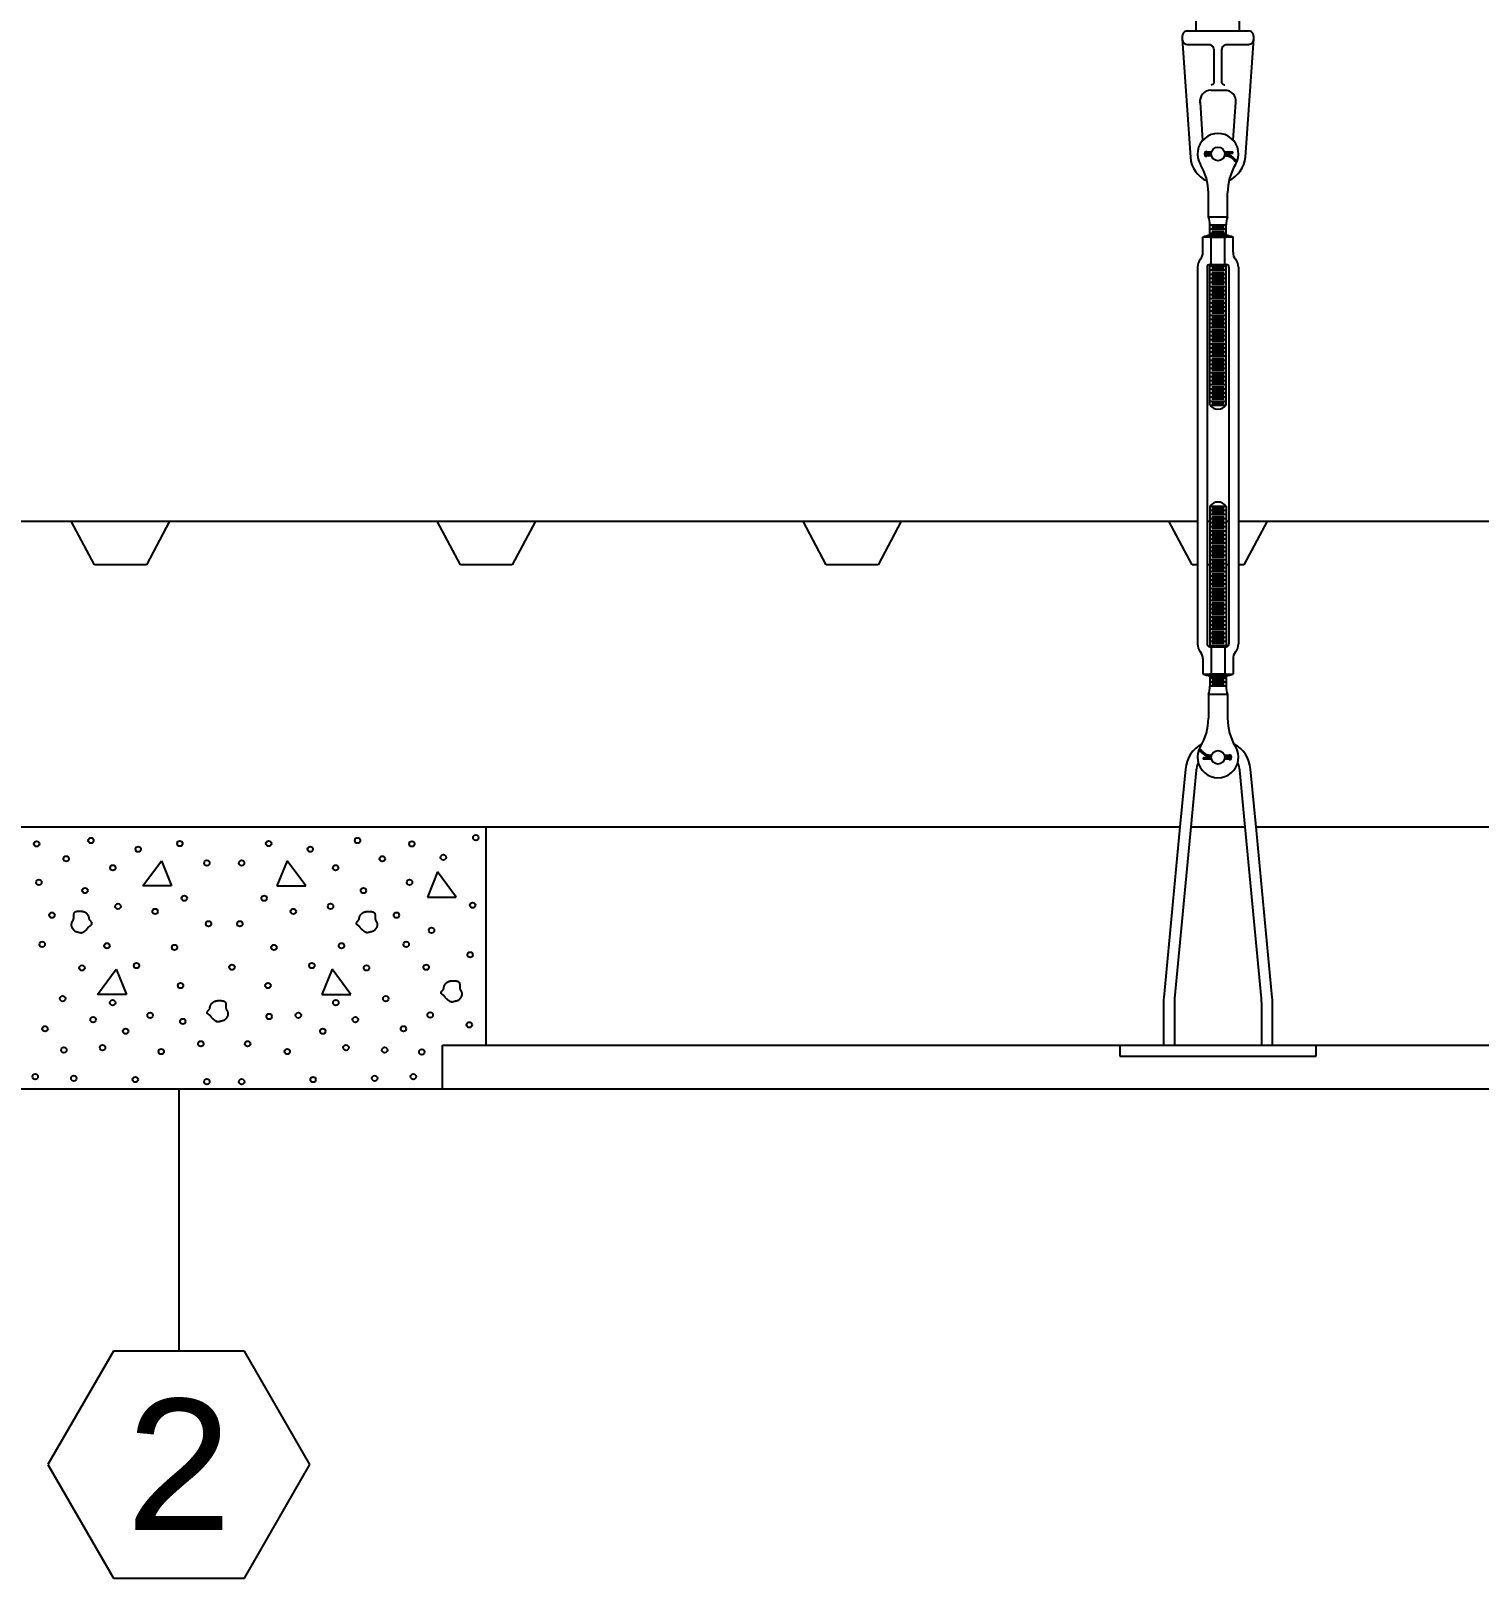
# Model space of a CAD drawing. Extents: x -13 to 326, y -81 to 129.
# Drawn here: x 88.9 to 155.2, y -81.4 to -10.5 of the extents above; entities that cross this region are included whole.
import ezdxf
from ezdxf.enums import TextEntityAlignment as Align

# ---------------------------------------------------------------- set-up
doc = ezdxf.new("R2010")
doc.units = 0
doc.header["$MEASUREMENT"] = 0
doc.layers.add('2', color=7, linetype='Continuous')
doc.styles.get("Standard").update_dxf_attribs({"font": 'monotxt.shx'})

msp = doc.modelspace()

# ---------------------------------------------------------------- linework, layer by layer
at = {"layer": '2', "color": 5, "linetype": 'Continuous'}
for p, q in [((142.269, -10.519), (142.271, 61.291)), ((144.249, -10.519), (144.252, 61.291)), ((141.666, -10.623), (141.645, -10.658)), ((141.692, -10.592), (141.666, -10.623)), ((141.723, -10.565), (141.692, -10.592)), ((141.758, -10.545), (141.723, -10.565)), ((141.795, -10.53), (141.758, -10.545)), ((141.831, -10.522), (141.795, -10.53)), ((141.867, -10.519), (141.831, -10.522)), ((141.867, -10.519), (144.651, -10.519)), ((144.723, -10.53), (144.651, -10.519)), ((144.76, -10.545), (144.723, -10.53)), ((144.794, -10.565), (144.76, -10.545)), ((144.826, -10.592), (144.794, -10.565)), ((144.852, -10.623), (144.826, -10.592)), ((144.873, -10.658), (144.852, -10.623)), ((141.631, -10.694), (141.62, -10.767)), ((141.62, -10.767), (141.62, -10.886)), ((141.62, -10.886), (141.622, -10.922)), ((141.62, -10.886), (141.996, -16.305)), ((141.622, -10.922), (141.631, -10.959)), ((141.645, -10.658), (141.631, -10.694)), ((141.631, -10.959), (141.645, -10.995)), ((141.645, -10.995), (141.666, -11.03)), ((141.666, -11.03), (141.692, -11.061)), ((141.692, -11.061), (141.723, -11.087)), ((141.723, -11.087), (141.758, -11.108)), ((141.758, -11.108), (141.795, -11.123)), ((141.795, -11.123), (141.867, -11.133)), ((141.867, -11.133), (142.826, -11.133)), ((142.826, -11.133), (142.862, -11.136)), ((142.862, -11.136), (142.898, -11.144)), ((142.898, -11.144), (142.935, -11.159)), ((142.935, -11.159), (142.97, -11.179)), ((142.97, -11.179), (143.001, -11.206)), ((143.001, -11.206), (143.027, -11.237)), ((143.027, -11.237), (143.048, -11.272)), ((143.048, -11.272), (143.062, -11.308)), ((143.062, -11.308), (143.073, -11.381)), ((143.447, -11.345), (143.456, -11.308)), ((143.456, -11.308), (143.47, -11.272)), ((143.47, -11.272), (143.491, -11.237)), ((143.491, -11.237), (143.517, -11.206)), ((143.517, -11.206), (143.548, -11.179)), ((143.548, -11.179), (143.583, -11.159)), ((143.583, -11.159), (143.62, -11.144)), ((143.62, -11.144), (143.692, -11.133)), ((143.692, -11.133), (144.651, -11.133)), ((144.515, -16.302), (144.898, -10.885)), ((144.651, -11.133), (144.686, -11.131)), ((144.686, -11.131), (144.723, -11.123)), ((144.723, -11.123), (144.76, -11.108)), ((144.76, -11.108), (144.794, -11.087)), ((144.794, -11.087), (144.826, -11.061)), ((144.826, -11.061), (144.852, -11.03)), ((144.852, -11.03), (144.873, -10.995)), ((144.887, -10.694), (144.873, -10.658)), ((144.873, -10.995), (144.887, -10.959)), ((144.895, -10.731), (144.887, -10.694)), ((144.887, -10.959), (144.898, -10.886)), ((144.898, -10.767), (144.895, -10.731)), ((144.898, -10.886), (144.898, -10.767)), ((143.073, -11.381), (143.073, -12.872)), ((143.445, -11.381), (143.447, -11.345)), ((143.445, -12.872), (143.445, -11.381)), ((142.933, -13.237), (143.586, -13.237)), ((142.986, -12.99), (142.949, -12.996)), ((143.004, -12.983), (142.986, -12.99)), ((143.021, -12.972), (143.004, -12.983)), ((143.037, -12.959), (143.021, -12.972)), ((143.05, -12.944), (143.037, -12.959)), ((143.061, -12.926), (143.05, -12.944)), ((143.068, -12.908), (143.061, -12.926)), ((143.072, -12.89), (143.068, -12.908)), ((143.073, -12.872), (143.072, -12.89)), ((143.45, -12.908), (143.445, -12.872)), ((143.457, -12.926), (143.45, -12.908)), ((143.468, -12.944), (143.457, -12.926)), ((143.481, -12.959), (143.468, -12.944)), ((143.496, -12.972), (143.481, -12.959)), ((143.514, -12.983), (143.496, -12.972)), ((143.532, -12.99), (143.514, -12.983)), ((143.55, -12.994), (143.532, -12.99)), ((143.569, -12.996), (143.55, -12.994)), ((142.443, -13.811), (142.443, -13.78)), ((142.443, -13.78), (142.56, -15.528)), ((143.959, -15.522), (144.079, -13.78)), ((142.75, -16.103), (142.951, -16.118)), ((142.951, -16.18), (142.75, -16.196)), ((142.755, -16.04), (142.964, -16.057)), ((142.964, -16.242), (142.755, -16.258)), ((143.56, -16.057), (143.935, -16.057)), ((143.573, -16.119), (143.935, -16.119)), ((143.935, -16.119), (143.935, -16.057)), ((144.053, -16.512), (144.107, -16.48)), ((142.824, -19.024), (142.824, -17.935)), ((143.699, -19.024), (143.699, -17.935)), ((142.824, -19.024), (143.699, -19.024)), ((142.887, -19.399), (143.637, -19.399)), ((142.887, -19.873), (142.887, -19.399)), ((142.887, -19.582), (143.637, -19.582)), ((142.887, -19.774), (143.637, -19.774)), ((142.981, -19.493), (143.543, -19.493)), ((142.981, -19.681), (143.543, -19.681)), ((143.637, -19.873), (143.637, -19.399)), ((143.949, -19.962), (142.574, -19.962)), ((142.574, -20.652), (142.574, -19.962)), ((143.637, -19.873), (142.887, -19.873)), ((142.887, -19.962), (143.637, -19.962)), ((142.949, -21.212), (142.949, -19.962)), ((143.574, -21.212), (143.574, -19.962)), ((143.949, -20.652), (143.949, -19.962)), ((142.887, -27.649), (142.887, -21.212)), ((142.887, -21.212), (143.637, -21.212)), ((143.637, -27.649), (143.637, -21.212)), ((142.324, -21.337), (142.324, -38.587)), ((142.762, -21.337), (142.762, -38.587)), ((142.887, -21.274), (143.637, -21.274)), ((142.887, -21.462), (143.637, -21.462)), ((142.887, -21.649), (143.637, -21.649)), ((142.887, -21.837), (143.637, -21.837)), ((142.981, -21.368), (143.543, -21.368)), ((142.981, -21.556), (143.543, -21.556)), ((142.981, -21.743), (143.543, -21.743)), ((142.981, -21.931), (143.543, -21.931)), ((143.762, -21.337), (143.762, -38.587)), ((144.199, -21.337), (144.199, -38.587)), ((142.887, -22.024), (143.637, -22.024)), ((142.887, -22.212), (143.637, -22.212)), ((142.887, -22.399), (143.637, -22.399)), ((142.887, -22.587), (143.637, -22.587)), ((142.981, -22.118), (143.543, -22.118)), ((142.981, -22.306), (143.543, -22.306)), ((142.981, -22.493), (143.543, -22.493)), ((142.887, -22.774), (143.637, -22.774)), ((142.887, -22.962), (143.637, -22.962)), ((142.887, -23.149), (143.637, -23.149)), ((142.887, -23.337), (143.637, -23.337)), ((142.981, -22.681), (143.543, -22.681)), ((142.981, -22.868), (143.543, -22.868)), ((142.981, -23.056), (143.543, -23.056)), ((142.981, -23.243), (143.543, -23.243)), ((142.887, -23.524), (143.637, -23.524)), ((142.887, -23.712), (143.637, -23.712)), ((142.887, -23.899), (143.637, -23.899)), ((142.981, -23.431), (143.543, -23.431)), ((142.981, -23.618), (143.543, -23.618)), ((142.981, -23.806), (143.543, -23.806)), ((142.981, -23.993), (143.543, -23.993)), ((142.887, -24.087), (143.637, -24.087)), ((142.887, -24.274), (143.637, -24.274)), ((142.887, -24.462), (143.637, -24.462)), ((142.887, -24.649), (143.637, -24.649)), ((142.981, -24.181), (143.543, -24.181)), ((142.981, -24.368), (143.543, -24.368)), ((142.981, -24.556), (143.543, -24.556)), ((142.981, -24.743), (143.543, -24.743)), ((142.887, -24.837), (143.637, -24.837)), ((142.887, -25.024), (143.637, -25.024)), ((142.887, -25.212), (143.637, -25.212)), ((142.887, -25.399), (143.637, -25.399)), ((142.981, -24.931), (143.543, -24.931)), ((142.981, -25.118), (143.543, -25.118)), ((142.981, -25.306), (143.543, -25.306)), ((142.981, -25.493), (143.543, -25.493)), ((142.887, -25.587), (143.637, -25.587)), ((142.887, -25.774), (143.637, -25.774)), ((142.887, -25.962), (143.637, -25.962)), ((142.887, -26.149), (143.637, -26.149)), ((142.981, -25.681), (143.543, -25.681)), ((142.981, -25.868), (143.543, -25.868)), ((142.981, -26.056), (143.543, -26.056)), ((142.887, -26.337), (143.637, -26.337)), ((142.887, -26.524), (143.637, -26.524)), ((142.887, -26.712), (143.637, -26.712)), ((142.887, -26.899), (143.637, -26.899)), ((142.981, -26.243), (143.543, -26.243)), ((142.981, -26.431), (143.543, -26.431)), ((142.981, -26.618), (143.543, -26.618)), ((142.981, -26.806), (143.543, -26.806)), ((142.887, -27.087), (143.637, -27.087)), ((142.887, -27.274), (143.637, -27.274)), ((142.887, -27.462), (143.637, -27.462)), ((142.981, -26.993), (143.543, -26.993)), ((142.981, -27.181), (143.543, -27.181)), ((142.981, -27.368), (143.543, -27.368)), ((142.981, -27.556), (143.543, -27.556)), ((142.887, -27.649), (143.637, -27.649)), ((142.887, -32.274), (142.887, -38.712)), ((142.887, -32.274), (143.637, -32.274)), ((142.887, -32.462), (143.637, -32.462)), ((142.981, -32.368), (143.543, -32.368)), ((142.981, -32.556), (143.543, -32.556)), ((143.637, -32.274), (143.637, -38.712)), ((77.199, -32.959), (142.324, -32.959)), ((91.824, -34.959), (90.762, -32.959)), ((95.262, -32.959), (94.199, -34.959)), ((108.574, -34.959), (107.512, -32.959)), ((112.012, -32.959), (110.949, -34.959)), ((125.324, -34.959), (124.262, -32.959)), ((128.762, -32.959), (127.699, -34.959)), ((142.074, -34.959), (141.012, -32.959)), ((142.762, -32.959), (142.887, -32.959)), ((142.887, -32.649), (143.637, -32.649)), ((142.887, -32.837), (143.637, -32.837)), ((142.887, -33.024), (143.637, -33.024)), ((142.887, -33.212), (143.637, -33.212)), ((142.981, -32.743), (143.543, -32.743)), ((142.981, -32.931), (143.543, -32.931)), ((142.981, -33.118), (143.543, -33.118)), ((143.637, -32.959), (143.762, -32.959)), ((144.199, -32.959), (212.074, -32.959)), ((145.512, -32.959), (144.449, -34.959)), ((142.887, -33.399), (143.637, -33.399)), ((142.887, -33.587), (143.637, -33.587)), ((142.887, -33.774), (143.637, -33.774)), ((142.887, -33.962), (143.637, -33.962)), ((142.981, -33.306), (143.543, -33.306)), ((142.981, -33.493), (143.543, -33.493)), ((142.981, -33.681), (143.543, -33.681)), ((142.981, -33.868), (143.543, -33.868)), ((142.887, -34.149), (143.637, -34.149)), ((142.887, -34.337), (143.637, -34.337)), ((142.887, -34.524), (143.637, -34.524)), ((142.981, -34.056), (143.543, -34.056)), ((142.981, -34.243), (143.543, -34.243)), ((142.981, -34.431), (143.543, -34.431)), ((142.981, -34.618), (143.543, -34.618)), ((94.199, -34.959), (91.824, -34.959)), ((110.949, -34.959), (108.574, -34.959)), ((127.699, -34.959), (125.324, -34.959)), ((142.324, -34.959), (142.074, -34.959)), ((142.887, -34.962), (142.762, -34.962)), ((142.887, -34.712), (143.637, -34.712)), ((142.887, -34.899), (143.637, -34.899)), ((142.887, -35.087), (143.637, -35.087)), ((142.887, -35.274), (143.637, -35.274)), ((142.981, -34.806), (143.543, -34.806)), ((142.981, -34.993), (143.543, -34.993)), ((142.981, -35.181), (143.543, -35.181)), ((142.981, -35.368), (143.543, -35.368)), ((143.762, -34.962), (143.637, -34.962)), ((144.449, -34.959), (144.199, -34.959)), ((142.887, -35.462), (143.637, -35.462)), ((142.887, -35.649), (143.637, -35.649)), ((142.887, -35.837), (143.637, -35.837)), ((142.887, -36.024), (143.637, -36.024)), ((142.981, -35.556), (143.543, -35.556)), ((142.981, -35.743), (143.543, -35.743)), ((142.981, -35.931), (143.543, -35.931)), ((142.981, -36.118), (143.543, -36.118)), ((142.887, -36.212), (143.637, -36.212)), ((142.887, -36.399), (143.637, -36.399)), ((142.887, -36.587), (143.637, -36.587)), ((142.887, -36.774), (143.637, -36.774)), ((142.981, -36.306), (143.543, -36.306)), ((142.981, -36.493), (143.543, -36.493)), ((142.981, -36.681), (143.543, -36.681)), ((142.887, -36.962), (143.637, -36.962)), ((142.887, -37.149), (143.637, -37.149)), ((142.887, -37.337), (143.637, -37.337)), ((142.887, -37.524), (143.637, -37.524)), ((142.981, -36.868), (143.543, -36.868)), ((142.981, -37.056), (143.543, -37.056)), ((142.981, -37.243), (143.543, -37.243)), ((142.981, -37.431), (143.543, -37.431)), ((142.887, -37.712), (143.637, -37.712)), ((142.887, -37.899), (143.637, -37.899)), ((142.887, -38.087), (143.637, -38.087)), ((142.981, -37.618), (143.543, -37.618)), ((142.981, -37.806), (143.543, -37.806)), ((142.981, -37.993), (143.543, -37.993)), ((142.981, -38.181), (143.543, -38.181)), ((142.887, -38.274), (143.637, -38.274)), ((142.887, -38.462), (143.637, -38.462)), ((142.887, -38.649), (143.637, -38.649)), ((142.887, -38.712), (143.637, -38.712)), ((142.949, -38.712), (142.949, -39.962)), ((142.981, -38.368), (143.543, -38.368)), ((142.981, -38.556), (143.543, -38.556)), ((143.574, -38.712), (143.574, -39.962)), ((142.574, -39.272), (142.574, -39.962)), ((143.949, -39.272), (143.949, -39.962)), ((142.574, -39.962), (143.949, -39.962)), ((143.637, -39.962), (142.887, -39.962)), ((142.887, -40.051), (142.887, -40.524)), ((142.887, -40.051), (143.637, -40.051)), ((143.637, -40.149), (142.887, -40.149)), ((143.637, -40.342), (142.887, -40.342)), ((143.543, -40.243), (142.981, -40.243)), ((143.637, -40.051), (143.637, -40.524)), ((142.824, -40.899), (142.824, -41.989)), ((143.699, -40.899), (142.824, -40.899)), ((143.637, -40.524), (142.887, -40.524)), ((143.543, -40.431), (142.981, -40.431)), ((143.699, -40.899), (143.699, -41.989)), ((142.471, -43.412), (142.417, -43.443)), ((142.951, -43.805), (142.589, -43.805)), ((142.589, -43.805), (142.589, -43.867)), ((142.964, -43.867), (142.589, -43.867)), ((143.56, -43.682), (143.769, -43.665)), ((143.769, -43.883), (143.56, -43.867)), ((143.573, -43.743), (143.774, -43.728)), ((143.774, -43.821), (143.573, -43.805)), ((141.77, -44.323), (141.52, -46.965)), ((142.268, -44.37), (142.022, -46.965)), ((144.505, -46.965), (144.259, -44.37)), ((145.007, -46.965), (144.757, -44.323)), ((78.007, -46.962), (141.52, -46.962)), ((109.763, -56.962), (109.763, -46.962)), ((141.52, -46.965), (140.779, -54.776)), ((142.022, -46.965), (141.277, -54.823)), ((142.022, -46.962), (144.505, -46.962)), ((145.25, -54.823), (144.505, -46.965)), ((145.007, -46.962), (211.27, -46.962)), ((145.748, -54.776), (145.007, -46.965)), ((94.034, -49.658), (94.885, -48.509)), ((94.885, -48.509), (95.355, -49.658)), ((100.642, -48.509), (100.171, -49.658)), ((101.493, -49.658), (100.642, -48.509)), ((107.532, -49.023), (107.062, -50.172)), ((108.384, -50.172), (107.532, -49.023)), ((95.355, -49.658), (94.034, -49.658)), ((100.171, -49.658), (101.493, -49.658)), ((107.062, -50.172), (108.384, -50.172)), ((91.968, -54.632), (92.819, -53.482)), ((92.819, -53.482), (93.289, -54.632)), ((102.708, -53.482), (102.237, -54.632)), ((103.559, -54.632), (102.708, -53.482)), ((93.289, -54.632), (91.968, -54.632)), ((102.237, -54.632), (103.559, -54.632)), ((140.763, -55.106), (140.763, -56.965)), ((141.263, -55.106), (141.263, -56.965)), ((145.263, -56.965), (145.263, -55.106)), ((145.763, -56.965), (145.763, -55.106)), ((107.763, -56.962), (159.763, -56.962)), ((107.763, -58.962), (107.763, -56.962)), ((138.763, -56.965), (138.763, -57.465)), ((147.763, -57.465), (147.763, -56.965)), ((138.763, -57.465), (147.763, -57.465)), ((25.763, -58.962), (313.763, -58.962)), ((95.686, -58.962), (95.686, -70.962)), ((92.686, -70.962), (89.686, -76.158)), ((98.686, -70.962), (92.686, -70.962)), ((101.686, -76.158), (98.686, -70.962)), ((89.686, -76.158), (92.686, -81.354)), ((98.686, -81.354), (101.686, -76.158)), ((92.686, -81.354), (98.686, -81.354))]:
    msp.add_line(p, q, dxfattribs=at)
for points in [[(91.596, -51.222), (91.593, -51.205, 0.004785), (91.591, -51.187, 0.004913), (91.588, -51.17, 0.005179), (91.585, -51.154, 0.005594), (91.581, -51.138, 0.005983), (91.578, -51.122, 0.006362), (91.573, -51.106, 0.006756), (91.569, -51.092, 0.00718), (91.564, -51.077, 0.007603), (91.559, -51.063, 0.008039), (91.553, -51.049, 0.008471), (91.548, -51.036, 0.00891), (91.541, -51.023, 0.009333), (91.534, -51.011, 0.00975), (91.527, -50.999, 0.010138), (91.52, -50.987, 0.010509), (91.512, -50.976, 0.010826), (91.503, -50.965, 0.011103), (91.495, -50.955, 0.011341), (91.485, -50.945, 0.011564), (91.475, -50.935, 0.011551), (91.465, -50.926, 0.011336), (91.454, -50.918, 0.011036), (91.443, -50.909, 0.010634), (91.432, -50.902, 0.010268), (91.42, -50.894, 0.009897), (91.408, -50.887, 0.009544), (91.395, -50.881, 0.009179), (91.382, -50.875, 0.008841), (91.368, -50.869, 0.008503), (91.355, -50.864, 0.008191), (91.341, -50.859, 0.007883), (91.326, -50.854, 0.007603), (91.312, -50.85, 0.007329), (91.297, -50.846, 0.007081), (91.282, -50.843, 0.006841), (91.267, -50.84, 0.006626), (91.251, -50.837, 0.006419), (91.236, -50.835, 0.006236), (91.22, -50.833, 0.006061), (91.204, -50.832, 0.005907), (91.188, -50.831, 0.005763), (91.172, -50.83, 0.005637), (91.156, -50.829, 0.005521), (91.139, -50.829, 0.005421), (91.123, -50.83, 0.005329), (91.106, -50.83, 0.005258), (91.09, -50.831, 0.005201), (91.073, -50.833, 0.00514), (91.057, -50.834, 0.005062), (91.04, -50.836, 0.005083), (91.024, -50.839, 0.005221), (91.008, -50.842, 0.006031), (90.992, -50.845, 0.007829), (90.976, -50.848, 0.009649), (90.961, -50.853, 0.011932), (90.946, -50.858, 0.014416), (90.932, -50.863, 0.017553), (90.92, -50.87, 0.021223), (90.908, -50.877, 0.025951), (90.898, -50.885, 0.03001), (90.889, -50.894, 0.033019), (90.881, -50.905, 0.032883), (90.875, -50.916, 0.029027), (90.87, -50.928, 0.025269), (90.866, -50.941, 0.021469), (90.863, -50.954, 0.017986), (90.86, -50.968, 0.014521), (90.859, -50.983, 0.011672), (90.858, -50.998, 0.008962), (90.857, -51.014, 0.006754), (90.857, -51.03, 0.004559), (90.857, -51.046, 0.002745), (90.857, -51.062, 0.000833), (90.857, -51.079, -0.000805), (90.857, -51.095, -0.002637), (90.857, -51.112, -0.004312), (90.856, -51.128, -0.006297), (90.855, -51.144, -0.008122), (90.854, -51.16, -0.010228), (90.851, -51.176, -0.012587), (90.848, -51.191, -0.01574), (90.844, -51.206, -0.017251), (90.839, -51.22, -0.017002), (90.833, -51.234, -0.015078), (90.827, -51.247, -0.010869), (90.82, -51.26, -0.007364), (90.812, -51.273, -0.003739), (90.805, -51.286, -0.000502), (90.798, -51.299, 0.003172), (90.79, -51.312, 0.006628), (90.784, -51.325, 0.010722), (90.778, -51.339, 0.013226), (90.772, -51.353, 0.014832), (90.768, -51.367, 0.015088), (90.764, -51.382, 0.014292), (90.762, -51.397, 0.013883), (90.76, -51.412, 0.013764), (90.759, -51.427, 0.013686), (90.758, -51.443, 0.013657), (90.759, -51.458, 0.013745), (90.76, -51.473, 0.013963), (90.763, -51.488, 0.014224), (90.766, -51.503, 0.014554), (90.77, -51.518, 0.015101), (90.775, -51.532, 0.015976), (90.78, -51.546, 0.015668), (90.787, -51.559, 0.013866), (90.794, -51.572, 0.011842), (90.802, -51.585, 0.009091), (90.81, -51.597, 0.00656), (90.818, -51.61, 0.003629), (90.827, -51.622, 0.001959), (90.835, -51.634, 0.001108), (90.844, -51.646, 0.001572), (90.853, -51.658, 0.00347), (90.862, -51.67, 0.004668), (90.871, -51.682, 0.005443), (90.881, -51.693, 0.007694), (90.891, -51.704, 0.01221), (90.901, -51.715, 0.017137), (90.912, -51.724, 0.023974), (90.924, -51.732, 0.025959), (90.937, -51.739, 0.022284), (90.95, -51.745, 0.018818), (90.964, -51.75, 0.015063), (90.978, -51.754, 0.011683), (90.993, -51.758, 0.008014), (91.008, -51.761, 0.004976), (91.023, -51.765, 0.00181), (91.038, -51.768, -0.001224), (91.053, -51.771, -0.004947), (91.068, -51.775, -0.006053), (91.083, -51.779, -0.004853), (91.098, -51.783, -0.003013), (91.113, -51.788, -0.000016), (91.127, -51.792, 0.002521), (91.142, -51.796, 0.00528), (91.156, -51.8, 0.007878), (91.17, -51.803, 0.010941), (91.185, -51.805, 0.014094), (91.199, -51.806, 0.017981), (91.213, -51.807, 0.020233), (91.227, -51.806, 0.021055), (91.24, -51.803, 0.020457), (91.254, -51.8, 0.018422), (91.268, -51.796, 0.016727), (91.281, -51.791, 0.015121), (91.295, -51.785, 0.013622), (91.308, -51.778, 0.012038), (91.321, -51.771, 0.010686), (91.334, -51.762, 0.009342), (91.347, -51.754, 0.008202), (91.359, -51.744, 0.007044), (91.372, -51.735, 0.006083), (91.384, -51.725, 0.005098), (91.397, -51.715, 0.004237), (91.409, -51.704, 0.003276), (91.421, -51.694, 0.002582), (91.432, -51.683, 0.001962), (91.444, -51.673, 0.000895), (91.455, -51.662, -0.000947), (91.467, -51.652, 0.001004), (91.478, -51.642, 0.007533), (91.488, -51.631, 0.013881), (91.498, -51.62, 0.021241), (91.506, -51.608, 0.018761), (91.514, -51.596, 0.006753), (91.522, -51.583, -0.002565), (91.53, -51.571, -0.012008), (91.539, -51.559, -0.015872), (91.549, -51.548, -0.014536), (91.559, -51.537, -0.013302), (91.57, -51.527, -0.011978), (91.581, -51.517, -0.010661), (91.593, -51.508, -0.009179), (91.606, -51.498, -0.006686), (91.619, -51.489, -0.00297), (91.632, -51.48, 0.000284), (91.645, -51.471, 0.004153), (91.658, -51.461, 0.007845), (91.669, -51.452, 0.012498), (91.68, -51.442, 0.01805), (91.689, -51.432, 0.025988), (91.696, -51.422, 0.033213), (91.702, -51.411, 0.038945), (91.705, -51.4, 0.042043), (91.707, -51.389, 0.041098), (91.707, -51.377, 0.037039), (91.705, -51.364, 0.031405), (91.701, -51.352, 0.029902), (91.696, -51.339, 0.029417), (91.688, -51.325, 0.018987), (91.68, -51.311, 0.006842), (91.672, -51.299, 0.021033), (91.658, -51.283, 0.026686), (91.633, -51.257, 0.010564), (91.597, -51.222, 0.005181)], [(103.931, -51.222), (103.933, -51.205, -0.004785), (103.936, -51.187, -0.004913), (103.939, -51.17, -0.005179), (103.942, -51.154, -0.005594), (103.945, -51.138, -0.005983), (103.949, -51.122, -0.006362), (103.953, -51.106, -0.006756), (103.958, -51.092, -0.00718), (103.963, -51.077, -0.007603), (103.968, -51.063, -0.008039), (103.973, -51.049, -0.008471), (103.979, -51.036, -0.00891), (103.986, -51.023, -0.009333), (103.992, -51.011, -0.00975), (103.999, -50.999, -0.010138), (104.007, -50.987, -0.010509), (104.015, -50.976, -0.010826), (104.023, -50.965, -0.011103), (104.032, -50.955, -0.011341), (104.041, -50.945, -0.011564), (104.051, -50.935, -0.011551), (104.062, -50.926, -0.011336), (104.072, -50.918, -0.011036), (104.083, -50.909, -0.010634), (104.095, -50.902, -0.010268), (104.107, -50.894, -0.009897), (104.119, -50.887, -0.009544), (104.132, -50.881, -0.009179), (104.145, -50.875, -0.008841), (104.158, -50.869, -0.008503), (104.172, -50.864, -0.008191), (104.186, -50.859, -0.007883), (104.2, -50.854, -0.007603), (104.215, -50.85, -0.007329), (104.23, -50.846, -0.007081), (104.245, -50.843, -0.006841), (104.26, -50.84, -0.006626), (104.275, -50.837, -0.006419), (104.291, -50.835, -0.006236), (104.307, -50.833, -0.006061), (104.323, -50.832, -0.005907), (104.339, -50.831, -0.005763), (104.355, -50.83, -0.005637), (104.371, -50.829, -0.005521), (104.387, -50.829, -0.005421), (104.404, -50.83, -0.005329), (104.42, -50.83, -0.005258), (104.437, -50.831, -0.005201), (104.453, -50.833, -0.00514), (104.47, -50.834, -0.005062), (104.486, -50.836, -0.005083), (104.503, -50.839, -0.005221), (104.519, -50.842, -0.006031), (104.535, -50.845, -0.007829), (104.551, -50.848, -0.009649), (104.566, -50.853, -0.011932), (104.581, -50.858, -0.014416), (104.594, -50.863, -0.017553), (104.607, -50.87, -0.021223), (104.619, -50.877, -0.025951), (104.629, -50.885, -0.03001), (104.638, -50.894, -0.033019), (104.645, -50.905, -0.032883), (104.652, -50.916, -0.029027), (104.657, -50.928, -0.025269), (104.661, -50.941, -0.021469), (104.664, -50.954, -0.017986), (104.666, -50.968, -0.014521), (104.668, -50.983, -0.011672), (104.669, -50.998, -0.008962), (104.67, -51.014, -0.006754), (104.67, -51.03, -0.004559), (104.67, -51.046, -0.002745), (104.67, -51.062, -0.000833), (104.67, -51.079, 0.000805), (104.67, -51.095, 0.002637), (104.67, -51.112, 0.004312), (104.67, -51.128, 0.006297), (104.671, -51.144, 0.008122), (104.673, -51.16, 0.010228), (104.675, -51.176, 0.012587), (104.678, -51.191, 0.01574), (104.683, -51.206, 0.017251), (104.688, -51.22, 0.017002), (104.693, -51.234, 0.015078), (104.7, -51.247, 0.010869), (104.707, -51.26, 0.007364), (104.714, -51.273, 0.003739), (104.722, -51.286, 0.000502), (104.729, -51.299, -0.003172), (104.736, -51.312, -0.006628), (104.743, -51.325, -0.010722), (104.749, -51.339, -0.013226), (104.754, -51.353, -0.014832), (104.759, -51.367, -0.015088), (104.762, -51.382, -0.014292), (104.765, -51.397, -0.013883), (104.767, -51.412, -0.013764), (104.768, -51.427, -0.013686), (104.768, -51.443, -0.013657), (104.768, -51.458, -0.013745), (104.766, -51.473, -0.013963), (104.764, -51.488, -0.014224), (104.761, -51.503, -0.014554), (104.757, -51.518, -0.015101), (104.752, -51.532, -0.015976), (104.746, -51.546, -0.015668), (104.74, -51.559, -0.013866), (104.733, -51.572, -0.011842), (104.725, -51.585, -0.009091), (104.717, -51.597, -0.00656), (104.708, -51.61, -0.003629), (104.7, -51.622, -0.001959), (104.691, -51.634, -0.001108), (104.683, -51.646, -0.001572), (104.674, -51.658, -0.00347), (104.665, -51.67, -0.004668), (104.656, -51.682, -0.005443), (104.646, -51.693, -0.007694), (104.636, -51.704, -0.01221), (104.626, -51.715, -0.017137), (104.614, -51.724, -0.023974), (104.602, -51.732, -0.025959), (104.59, -51.739, -0.022284), (104.576, -51.745, -0.018818), (104.563, -51.75, -0.015063), (104.548, -51.754, -0.011683), (104.534, -51.758, -0.008014), (104.519, -51.761, -0.004976), (104.504, -51.765, -0.00181), (104.489, -51.768, 0.001224), (104.474, -51.771, 0.004947), (104.459, -51.775, 0.006053), (104.444, -51.779, 0.004853), (104.429, -51.783, 0.003013), (104.414, -51.788, 0.000016), (104.399, -51.792, -0.002521), (104.385, -51.796, -0.00528), (104.371, -51.8, -0.007878), (104.356, -51.803, -0.010941), (104.342, -51.805, -0.014094), (104.328, -51.806, -0.017981), (104.314, -51.807, -0.020233), (104.3, -51.806, -0.021055), (104.286, -51.803, -0.020457), (104.273, -51.8, -0.018422), (104.259, -51.796, -0.016727), (104.246, -51.791, -0.015121), (104.232, -51.785, -0.013622), (104.219, -51.778, -0.012038), (104.206, -51.771, -0.010686), (104.193, -51.762, -0.009342), (104.18, -51.754, -0.008202), (104.167, -51.744, -0.007044), (104.155, -51.735, -0.006083), (104.142, -51.725, -0.005098), (104.13, -51.715, -0.004237), (104.118, -51.704, -0.003276), (104.106, -51.694, -0.002582), (104.094, -51.683, -0.001962), (104.083, -51.673, -0.000895), (104.071, -51.662, 0.000947), (104.06, -51.652, -0.001004), (104.049, -51.642, -0.007533), (104.039, -51.631, -0.013881), (104.029, -51.62, -0.021241), (104.02, -51.608, -0.018761), (104.012, -51.596, -0.006753), (104.005, -51.583, 0.002565), (103.996, -51.571, 0.012008), (103.987, -51.559, 0.015872), (103.978, -51.548, 0.014536), (103.968, -51.537, 0.013302), (103.957, -51.527, 0.011978), (103.945, -51.517, 0.010661), (103.933, -51.508, 0.009179), (103.921, -51.498, 0.006686), (103.907, -51.489, 0.00297), (103.894, -51.48, -0.000284), (103.881, -51.471, -0.004153), (103.869, -51.461, -0.007845), (103.858, -51.452, -0.012498), (103.847, -51.442, -0.01805), (103.838, -51.432, -0.025988), (103.831, -51.422, -0.033213), (103.825, -51.411, -0.038945), (103.822, -51.4, -0.042043), (103.82, -51.389, -0.041098), (103.82, -51.377, -0.037039), (103.822, -51.364, -0.031405), (103.826, -51.352, -0.029902), (103.831, -51.339, -0.029417), (103.839, -51.325, -0.018987), (103.847, -51.311, -0.006842), (103.855, -51.299, -0.021033), (103.869, -51.283, -0.026686), (103.894, -51.257, -0.010564), (103.93, -51.222, -0.005181)], [(107.806, -54.397), (107.808, -54.379, -0.004785), (107.81, -54.362, -0.004913), (107.813, -54.345, -0.005179), (107.816, -54.329, -0.005594), (107.82, -54.312, -0.005983), (107.824, -54.297, -0.006362), (107.828, -54.281, -0.006756), (107.832, -54.266, -0.00718), (107.837, -54.252, -0.007603), (107.842, -54.238, -0.008039), (107.848, -54.224, -0.008471), (107.854, -54.211, -0.00891), (107.86, -54.198, -0.009333), (107.867, -54.185, -0.00975), (107.874, -54.173, -0.010138), (107.881, -54.162, -0.010509), (107.889, -54.151, -0.010826), (107.898, -54.14, -0.011103), (107.907, -54.13, -0.011341), (107.916, -54.12, -0.011564), (107.926, -54.11, -0.011551), (107.936, -54.101, -0.011336), (107.947, -54.092, -0.011036), (107.958, -54.084, -0.010634), (107.969, -54.076, -0.010268), (107.981, -54.069, -0.009897), (107.994, -54.062, -0.009544), (108.006, -54.056, -0.009179), (108.019, -54.049, -0.008841), (108.033, -54.044, -0.008503), (108.046, -54.038, -0.008191), (108.06, -54.033, -0.007883), (108.075, -54.029, -0.007603), (108.089, -54.025, -0.007329), (108.104, -54.021, -0.007081), (108.119, -54.018, -0.006841), (108.134, -54.015, -0.006626), (108.15, -54.012, -0.006419), (108.165, -54.01, -0.006236), (108.181, -54.008, -0.006061), (108.197, -54.007, -0.005907), (108.213, -54.005, -0.005763), (108.229, -54.005, -0.005637), (108.246, -54.004, -0.005521), (108.262, -54.004, -0.005421), (108.278, -54.005, -0.005329), (108.295, -54.005, -0.005258), (108.311, -54.006, -0.005201), (108.328, -54.008, -0.00514), (108.344, -54.009, -0.005062), (108.361, -54.011, -0.005083), (108.377, -54.014, -0.005221), (108.394, -54.016, -0.006031), (108.41, -54.02, -0.007829), (108.425, -54.023, -0.009649), (108.441, -54.027, -0.011932), (108.455, -54.032, -0.014416), (108.469, -54.038, -0.017553), (108.481, -54.044, -0.021223), (108.493, -54.052, -0.025951), (108.503, -54.06, -0.03001), (108.512, -54.069, -0.033019), (108.52, -54.079, -0.032883), (108.526, -54.091, -0.029027), (108.531, -54.103, -0.025269), (108.535, -54.115, -0.021469), (108.538, -54.129, -0.017986), (108.541, -54.143, -0.014521), (108.542, -54.158, -0.011672), (108.543, -54.173, -0.008962), (108.544, -54.189, -0.006754), (108.544, -54.205, -0.004559), (108.544, -54.221, -0.002745), (108.544, -54.237, -0.000833), (108.544, -54.254, 0.000805), (108.544, -54.27, 0.002637), (108.544, -54.287, 0.004312), (108.545, -54.303, 0.006297), (108.546, -54.319, 0.008122), (108.547, -54.335, 0.010228), (108.55, -54.351, 0.012587), (108.553, -54.366, 0.01574), (108.557, -54.381, 0.017251), (108.562, -54.395, 0.017002), (108.568, -54.408, 0.015078), (108.574, -54.422, 0.010869), (108.581, -54.435, 0.007364), (108.589, -54.448, 0.003739), (108.596, -54.461, 0.000502), (108.604, -54.473, -0.003172), (108.611, -54.486, -0.006628), (108.617, -54.5, -0.010722), (108.623, -54.513, -0.013226), (108.629, -54.527, -0.014832), (108.633, -54.542, -0.015088), (108.637, -54.557, -0.014292), (108.64, -54.572, -0.013883), (108.641, -54.587, -0.013764), (108.643, -54.602, -0.013686), (108.643, -54.618, -0.013657), (108.642, -54.633, -0.013745), (108.641, -54.648, -0.013963), (108.639, -54.663, -0.014224), (108.635, -54.678, -0.014554), (108.631, -54.693, -0.015101), (108.627, -54.707, -0.015976), (108.621, -54.721, -0.015668), (108.614, -54.734, -0.013866), (108.607, -54.747, -0.011842), (108.599, -54.76, -0.009091), (108.591, -54.772, -0.00656), (108.583, -54.785, -0.003629), (108.574, -54.797, -0.001959), (108.566, -54.809, -0.001108), (108.557, -54.821, -0.001572), (108.548, -54.833, -0.00347), (108.539, -54.845, -0.004668), (108.53, -54.856, -0.005443), (108.521, -54.868, -0.007694), (108.511, -54.879, -0.01221), (108.5, -54.89, -0.017137), (108.489, -54.899, -0.023974), (108.477, -54.907, -0.025959), (108.464, -54.914, -0.022284), (108.451, -54.92, -0.018818), (108.437, -54.925, -0.015063), (108.423, -54.929, -0.011683), (108.408, -54.933, -0.008014), (108.393, -54.936, -0.004976), (108.378, -54.939, -0.00181), (108.363, -54.943, 0.001224), (108.348, -54.946, 0.004947), (108.333, -54.95, 0.006053), (108.318, -54.954, 0.004853), (108.303, -54.958, 0.003013), (108.289, -54.963, 0.000016), (108.274, -54.967, -0.002521), (108.259, -54.971, -0.00528), (108.245, -54.975, -0.007878), (108.231, -54.978, -0.010941), (108.217, -54.98, -0.014094), (108.202, -54.981, -0.017981), (108.188, -54.981, -0.020233), (108.174, -54.98, -0.021055), (108.161, -54.978, -0.020457), (108.147, -54.975, -0.018422), (108.133, -54.971, -0.016727), (108.12, -54.966, -0.015121), (108.107, -54.96, -0.013622), (108.093, -54.953, -0.012038), (108.08, -54.945, -0.010686), (108.067, -54.937, -0.009342), (108.055, -54.929, -0.008202), (108.042, -54.919, -0.007044), (108.029, -54.91, -0.006083), (108.017, -54.9, -0.005098), (108.005, -54.89, -0.004237), (107.993, -54.879, -0.003276), (107.981, -54.869, -0.002582), (107.969, -54.858, -0.001962), (107.957, -54.848, -0.000895), (107.946, -54.837, 0.000947), (107.934, -54.827, -0.001004), (107.923, -54.817, -0.007533), (107.913, -54.806, -0.013881), (107.904, -54.795, -0.021241), (107.895, -54.783, -0.018761), (107.887, -54.77, -0.006753), (107.879, -54.758, 0.002565), (107.871, -54.745, 0.012008), (107.862, -54.734, 0.015872), (107.852, -54.723, 0.014536), (107.842, -54.712, 0.013302), (107.831, -54.702, 0.011978), (107.82, -54.692, 0.010661), (107.808, -54.683, 0.009179), (107.795, -54.673, 0.006686), (107.782, -54.664, 0.00297), (107.769, -54.655, -0.000284), (107.756, -54.646, -0.004153), (107.744, -54.636, -0.007845), (107.732, -54.627, -0.012498), (107.722, -54.617, -0.01805), (107.712, -54.607, -0.025988), (107.705, -54.597, -0.033213), (107.7, -54.586, -0.038945), (107.696, -54.575, -0.042043), (107.694, -54.564, -0.041098), (107.695, -54.552, -0.037039), (107.697, -54.539, -0.031405), (107.7, -54.527, -0.029902), (107.706, -54.513, -0.029417), (107.713, -54.499, -0.018987), (107.721, -54.486, -0.006842), (107.729, -54.474, -0.021033), (107.743, -54.458, -0.026686), (107.769, -54.432, -0.010564), (107.804, -54.397, -0.005181)], [(97.096, -55.304), (97.099, -55.286, -0.004785), (97.101, -55.269, -0.004913), (97.104, -55.252, -0.005179), (97.107, -55.235, -0.005594), (97.111, -55.219, -0.005983), (97.114, -55.204, -0.006362), (97.118, -55.188, -0.006756), (97.123, -55.173, -0.00718), (97.128, -55.159, -0.007603), (97.133, -55.145, -0.008039), (97.138, -55.131, -0.008471), (97.144, -55.118, -0.00891), (97.151, -55.105, -0.009333), (97.157, -55.092, -0.00975), (97.165, -55.08, -0.010138), (97.172, -55.069, -0.010509), (97.18, -55.058, -0.010826), (97.189, -55.047, -0.011103), (97.197, -55.036, -0.011341), (97.207, -55.027, -0.011564), (97.216, -55.017, -0.011551), (97.227, -55.008, -0.011336), (97.237, -54.999, -0.011036), (97.249, -54.991, -0.010634), (97.26, -54.983, -0.010268), (97.272, -54.976, -0.009897), (97.284, -54.969, -0.009544), (97.297, -54.963, -0.009179), (97.31, -54.956, -0.008841), (97.324, -54.951, -0.008503), (97.337, -54.945, -0.008191), (97.351, -54.94, -0.007883), (97.366, -54.936, -0.007603), (97.38, -54.932, -0.007329), (97.395, -54.928, -0.007081), (97.41, -54.925, -0.006841), (97.425, -54.922, -0.006626), (97.441, -54.919, -0.006419), (97.456, -54.917, -0.006236), (97.472, -54.915, -0.006061), (97.488, -54.913, -0.005907), (97.504, -54.912, -0.005763), (97.52, -54.912, -0.005637), (97.536, -54.911, -0.005521), (97.553, -54.911, -0.005421), (97.569, -54.911, -0.005329), (97.586, -54.912, -0.005258), (97.602, -54.913, -0.005201), (97.619, -54.914, -0.00514), (97.635, -54.916, -0.005062), (97.652, -54.918, -0.005083), (97.668, -54.921, -0.005221), (97.684, -54.923, -0.006031), (97.7, -54.926, -0.007829), (97.716, -54.93, -0.009649), (97.731, -54.934, -0.011932), (97.746, -54.939, -0.014416), (97.759, -54.945, -0.017553), (97.772, -54.951, -0.021223), (97.784, -54.959, -0.025951), (97.794, -54.967, -0.03001), (97.803, -54.976, -0.033019), (97.811, -54.986, -0.032883), (97.817, -54.998, -0.029027), (97.822, -55.01, -0.025269), (97.826, -55.022, -0.021469), (97.829, -55.036, -0.017986), (97.832, -55.05, -0.014521), (97.833, -55.065, -0.011672), (97.834, -55.08, -0.008962), (97.835, -55.096, -0.006754), (97.835, -55.112, -0.004559), (97.835, -55.128, -0.002745), (97.835, -55.144, -0.000833), (97.835, -55.161, 0.000805), (97.835, -55.177, 0.002637), (97.835, -55.194, 0.004312), (97.836, -55.21, 0.006297), (97.837, -55.226, 0.008122), (97.838, -55.242, 0.010228), (97.841, -55.258, 0.012587), (97.844, -55.273, 0.01574), (97.848, -55.287, 0.017251), (97.853, -55.302, 0.017002), (97.859, -55.315, 0.015078), (97.865, -55.329, 0.010869), (97.872, -55.342, 0.007364), (97.88, -55.355, 0.003739), (97.887, -55.367, 0.000502), (97.894, -55.38, -0.003172), (97.901, -55.393, -0.006628), (97.908, -55.407, -0.010722), (97.914, -55.42, -0.013226), (97.919, -55.434, -0.014832), (97.924, -55.449, -0.015088), (97.928, -55.464, -0.014292), (97.93, -55.479, -0.013883), (97.932, -55.494, -0.013764), (97.933, -55.509, -0.013686), (97.934, -55.524, -0.013657), (97.933, -55.54, -0.013745), (97.932, -55.555, -0.013963), (97.929, -55.57, -0.014224), (97.926, -55.585, -0.014554), (97.922, -55.6, -0.015101), (97.917, -55.614, -0.015976), (97.912, -55.628, -0.015668), (97.905, -55.641, -0.013866), (97.898, -55.654, -0.011842), (97.89, -55.667, -0.009091), (97.882, -55.679, -0.00656), (97.874, -55.691, -0.003629), (97.865, -55.704, -0.001959), (97.857, -55.716, -0.001108), (97.848, -55.728, -0.001572), (97.839, -55.74, -0.00347), (97.83, -55.752, -0.004668), (97.821, -55.763, -0.005443), (97.811, -55.775, -0.007694), (97.801, -55.786, -0.01221), (97.791, -55.796, -0.017137), (97.78, -55.806, -0.023974), (97.768, -55.814, -0.025959), (97.755, -55.821, -0.022284), (97.742, -55.827, -0.018818), (97.728, -55.832, -0.015063), (97.714, -55.836, -0.011683), (97.699, -55.84, -0.008014), (97.684, -55.843, -0.004976), (97.669, -55.846, -0.00181), (97.654, -55.85, 0.001224), (97.639, -55.853, 0.004947), (97.624, -55.857, 0.006053), (97.609, -55.861, 0.004853), (97.594, -55.865, 0.003013), (97.579, -55.87, 0.000016), (97.565, -55.874, -0.002521), (97.55, -55.878, -0.00528), (97.536, -55.882, -0.007878), (97.521, -55.885, -0.010941), (97.507, -55.887, -0.014094), (97.493, -55.888, -0.017981), (97.479, -55.888, -0.020233), (97.465, -55.887, -0.021055), (97.451, -55.885, -0.020457), (97.438, -55.882, -0.018422), (97.424, -55.878, -0.016727), (97.411, -55.873, -0.015121), (97.397, -55.867, -0.013622), (97.384, -55.86, -0.012038), (97.371, -55.852, -0.010686), (97.358, -55.844, -0.009342), (97.345, -55.835, -0.008202), (97.333, -55.826, -0.007044), (97.32, -55.817, -0.006083), (97.308, -55.807, -0.005098), (97.295, -55.796, -0.004237), (97.283, -55.786, -0.003276), (97.271, -55.776, -0.002582), (97.26, -55.765, -0.001962), (97.248, -55.754, -0.000895), (97.236, -55.744, 0.000947), (97.225, -55.734, -0.001004), (97.214, -55.724, -0.007533), (97.204, -55.713, -0.013881), (97.194, -55.702, -0.021241), (97.186, -55.69, -0.018761), (97.178, -55.677, -0.006753), (97.17, -55.665, 0.002565), (97.162, -55.652, 0.012008), (97.153, -55.641, 0.015872), (97.143, -55.63, 0.014536), (97.133, -55.619, 0.013302), (97.122, -55.609, 0.011978), (97.111, -55.599, 0.010661), (97.098, -55.589, 0.009179), (97.086, -55.58, 0.006686), (97.073, -55.571, 0.00297), (97.06, -55.562, -0.000284), (97.047, -55.553, -0.004153), (97.034, -55.543, -0.007845), (97.023, -55.534, -0.012498), (97.012, -55.524, -0.01805), (97.003, -55.514, -0.025988), (96.996, -55.504, -0.033213), (96.99, -55.493, -0.038945), (96.987, -55.482, -0.042043), (96.985, -55.47, -0.041098), (96.985, -55.458, -0.037039), (96.987, -55.446, -0.031405), (96.991, -55.434, -0.029902), (96.996, -55.42, -0.029417), (97.004, -55.406, -0.018987), (97.012, -55.393, -0.006842), (97.02, -55.381, -0.021033), (97.034, -55.365, -0.026686), (97.059, -55.339, -0.010564), (97.095, -55.304, -0.005181)]]:
    msp.add_lwpolyline(points, format="xyb", dxfattribs=at)
for centre, radius in [((143.262, -16.149), 0.312), ((143.262, -43.774), 0.312), ((91.66, -47.584), 0.125), ((103.867, -47.584), 0.125), ((109.279, -47.455), 0.125), ((89.173, -47.739), 0.125), ((93.825, -47.983), 0.125), ((95.732, -47.726), 0.125), ((99.795, -47.726), 0.125), ((101.702, -47.983), 0.125), ((106.354, -47.739), 0.125), ((90.526, -48.422), 0.125), ((92.665, -48.834), 0.125), ((96.969, -48.615), 0.125), ((98.558, -48.615), 0.125), ((102.862, -48.834), 0.125), ((105.001, -48.422), 0.125), ((107.797, -48.357), 0.125), ((89.278, -49.5), 0.125), ((106.249, -49.5), 0.125), ((91.389, -49.878), 0.125), ((95.938, -50.226), 0.125), ((99.589, -50.226), 0.125), ((104.137, -49.878), 0.125), ((89.878, -51.003), 0.125), ((92.897, -50.599), 0.125), ((94.598, -50.831), 0.125), ((100.929, -50.831), 0.125), ((102.63, -50.599), 0.125), ((105.649, -51.003), 0.125), ((109.137, -50.548), 0.125), ((97.046, -51.398), 0.125), ((98.48, -51.398), 0.125), ((107.256, -51.695), 0.125), ((89.431, -52.339), 0.125), ((92.394, -52.403), 0.125), ((95.487, -52.481), 0.125), ((100.04, -52.481), 0.125), ((103.132, -52.403), 0.125), ((106.096, -52.339), 0.125), ((109.021, -52.816), 0.125), ((91.251, -53.419), 0.125), ((93.75, -53.309), 0.125), ((98.116, -53.386), 0.125), ((101.777, -53.309), 0.125), ((104.276, -53.419), 0.125), ((107.008, -53.386), 0.125), ((95.763, -54.227), 0.125), ((99.764, -54.227), 0.125), ((90.366, -54.824), 0.125), ((92.655, -55.012), 0.125), ((102.872, -55.012), 0.125), ((105.161, -54.824), 0.125), ((91.759, -55.786), 0.125), ((94.369, -55.587), 0.125), ((95.865, -55.87), 0.125), ((99.819, -55.643), 0.125), ((101.158, -55.587), 0.125), ((103.767, -55.786), 0.125), ((107.191, -55.573), 0.125), ((108.983, -56.024), 0.125), ((89.559, -56.206), 0.125), ((93.252, -56.317), 0.125), ((102.275, -56.317), 0.125), ((105.968, -56.206), 0.125), ((90.421, -57.179), 0.125), ((92.191, -57.069), 0.125), ((94.878, -57.246), 0.125), ((96.691, -56.892), 0.125), ((98.835, -56.892), 0.125), ((100.649, -57.246), 0.125), ((103.336, -57.069), 0.125), ((105.106, -57.179), 0.125), ((106.809, -57.268), 0.125), ((89.108, -58.395), 0.125), ((90.875, -58.473), 0.125), ((93.695, -58.528), 0.125), ((96.968, -58.628), 0.125), ((98.559, -58.628), 0.125), ((101.832, -58.528), 0.125), ((104.652, -58.473), 0.125), ((106.418, -58.395), 0.125)]:
    msp.add_circle(centre, radius, dxfattribs=at)
for centre, radius, start, end in [((142.93, -13.731), 0.494, 89.66305, 189.33006), ((143.586, -13.733), 0.495, 354.46872, 90.00319), ((143.262, -16.149), 0.938, 328.70955, 211.29045), ((142.746, -16.149), 0.109, 85.51887, 274.48113), ((142.746, -16.149), 0.0469, 85.51887, 274.48113), ((143.579, -16.792), 0.55, 30.55077, 91.96312), ((143.579, -16.792), 0.612, 30.55077, 90.58061), ((143.262, -16.214), 1.269, 184.08011, 246.83864), ((140.324, -17.935), 2.5, 0, 31.29045), ((146.199, -17.935), 2.5, 148.70955, 180), ((143.22, -16.184), 1.3, 294.7793, 354.80058), ((141.724, -19.4), 1.163, 0.0532, 18.87145), ((144.8, -19.4), 1.163, 161.12856, 179.9468), ((143.262, -21.79), 1.953, 101.06952, 110.60969), ((143.262, -21.79), 1.953, 69.39031, 78.93048), ((142.887, -21.337), 0.562, 139.88083, 180), ((142.074, -20.652), 0.5, 319.88083, 0), ((142.887, -21.337), 0.125, 90, 180), ((143.637, -21.337), 0.125, 0, 90), ((144.449, -20.652), 0.5, 180, 220.11917), ((143.637, -21.337), 0.562, 0, 40.11917), ((143.262, -27.368), 0.469, 216.8699, 323.1301), ((143.262, -32.556), 0.469, 36.8699, 143.1301), ((142.887, -38.587), 0.562, 180, 220.11917), ((142.074, -39.272), 0.5, 0, 40.11917), ((142.887, -38.587), 0.125, 180, 270), ((143.637, -38.587), 0.125, 270, 0), ((144.449, -39.272), 0.5, 139.88083, 180), ((143.637, -38.587), 0.562, 319.88083, 0), ((143.262, -38.134), 1.953, 249.39031, 258.93048), ((143.262, -38.134), 1.953, 281.06952, 290.60969), ((141.724, -40.523), 1.163, 341.12856, 359.9468), ((144.8, -40.523), 1.163, 180.0532, 198.87144), ((140.324, -41.989), 2.5, 328.70955, 0), ((146.199, -41.989), 2.5, 180, 211.29045), ((143.262, -44.462), 1.5, 118.76592, 174.58392), ((143.262, -44.462), 1.5, 5.41608, 61.23408), ((143.262, -43.774), 0.938, 148.70955, 31.29045), ((142.945, -43.132), 0.612, 210.55077, 270.58061), ((142.945, -43.132), 0.55, 210.55077, 271.96312), ((143.778, -43.774), 0.109, 265.51887, 94.48113), ((143.778, -43.774), 0.0469, 265.51887, 94.48113), ((143.262, -44.462), 1, 154.417, 174.58392), ((143.262, -44.462), 1, 5.41608, 25.583), ((144.263, -55.106), 3.5, 174.58392, 180), ((144.263, -55.106), 3, 174.58392, 180), ((142.263, -55.106), 3, 0, 5.41608), ((142.263, -55.106), 3.5, 0, 5.41608)]:
    msp.add_arc(centre, radius, start, end, dxfattribs=at)

# ---------------------------------------------------------------- texts
msp.add_text('2', height=6, dxfattribs=at).set_placement((95.686, -76.158), align=Align.MIDDLE_CENTER)

doc.saveas('drawing.dxf')
